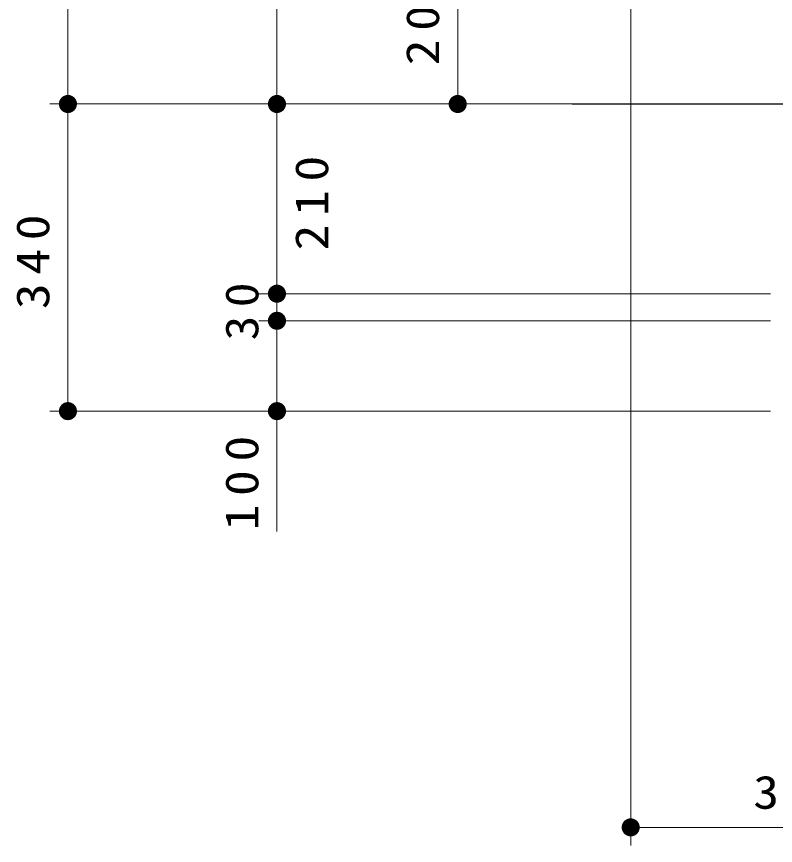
# Model space of a CAD drawing. Units: millimetres on the paper, with parts at other scales. Extents: x -385 to 0, y -12 to 267.
# Drawn here: x -160.92 to -118.94, y 54 to 99.87 of the extents above; entities that cross this region are included whole.
import ezdxf

# ---------------------------------------------------------------- set-up
doc = ezdxf.new("R2010")
doc.units = ezdxf.units.MM
doc.layers.add('LY_1', color=7, linetype='Continuous', lineweight=25)
doc.styles.add('ＭＳ ゴシック', font='')
doc.styles.get('ＭＳ ゴシック').set_extended_font_data('MS Gothic')

# ---------------------------------------------------------------- blocks, each defined once
blk = doc.blocks.new('filled_dot')
at = {"color": 0, "linetype": 'Continuous', "lineweight": -2, "const_width": 1.25}
blk.add_lwpolyline([(-0.625, 0, 1), (0.625, 0, 1)], format="xyb", close=True, dxfattribs=at)

msp = doc.modelspace()

# ---------------------------------------------------------------- linework, layer by layer
at = {"layer": 'LY_1', "lineweight": 13}
for p, q in [((-158.077, 95.037), (-158.077, 135.037)), ((-146.513, 95.037), (-146.513, 115.362)), ((-126.944, 114.362), (-126.944, 54.002)), ((-136.513, 95.037), (-136.513, 105.037)), ((-127.513, 95.037), (-159.077, 95.037)), ((-131.174, 95.037), (-159.077, 95.037)), ((-158.077, 78.037), (-158.077, 95.037)), ((-131.174, 95.037), (-147.513, 95.037)), ((-146.513, 84.537), (-146.513, 95.037)), ((-119.203, 84.537), (-147.513, 84.537)), ((-146.513, 83.037), (-146.513, 84.537)), ((-119.203, 83.037), (-147.513, 83.037)), ((-146.513, 71.375), (-146.513, 83.037)), ((-119.203, 78.037), (-159.077, 78.037)), ((-107.673, 55.002), (-126.944, 55.002))]:
    msp.add_line(p, q, dxfattribs=at)
at = {"layer": 'LY_1'}
msp.add_line((-130.174, 95.037), (-66.516, 95.037), dxfattribs=at)

# ---------------------------------------------------------------- block references
at = {"layer": 'LY_1', "lineweight": 13, "xscale": 0.4, "yscale": 0.4}
for p, rotation in [((-158.077, 95.037), 270), ((-158.077, 95.037), 90), ((-146.513, 95.037), 270), ((-146.513, 95.037), 90), ((-136.513, 95.037), 90), ((-146.513, 84.537), 90), ((-146.513, 84.537), 270), ((-146.513, 83.037), 90), ((-146.513, 83.037), 270), ((-158.077, 78.037), 90), ((-146.513, 78.037), 90)]:
    msp.add_blockref('filled_dot', p, dxfattribs=dict(at, rotation=rotation))
msp.add_blockref('filled_dot', (-126.944, 55.002), dxfattribs=at)

# ---------------------------------------------------------------- texts
at = {"layer": 'LY_1', "char_height": 1.833, "rotation": 90, "style": 'ＭＳ ゴシック'}
for s, insert, attachment_point in [('\\T1.33;\\W1.15;200', (-137.513, 100.037), 8), ('\\T1.33;\\W1.15;210', (-145.513, 89.787), 2), ('\\T1.33;\\W1.15;340', (-159.077, 86.537), 8), ('\\T1.34;\\W1.1;30', (-147.513, 83.787), 8), ('\\T1.33;\\W1.15;100', (-147.513, 74.292), 8)]:
    msp.add_mtext(s, dxfattribs=dict(at, insert=insert, attachment_point=attachment_point))
at = {"layer": 'LY_1', "insert": (-117.308, 56.002), "char_height": 1.833, "attachment_point": 8, "style": 'ＭＳ ゴシック'}
msp.add_mtext('\\T1.33;\\W1.15;385', dxfattribs=at)

doc.saveas('drawing.dxf')
